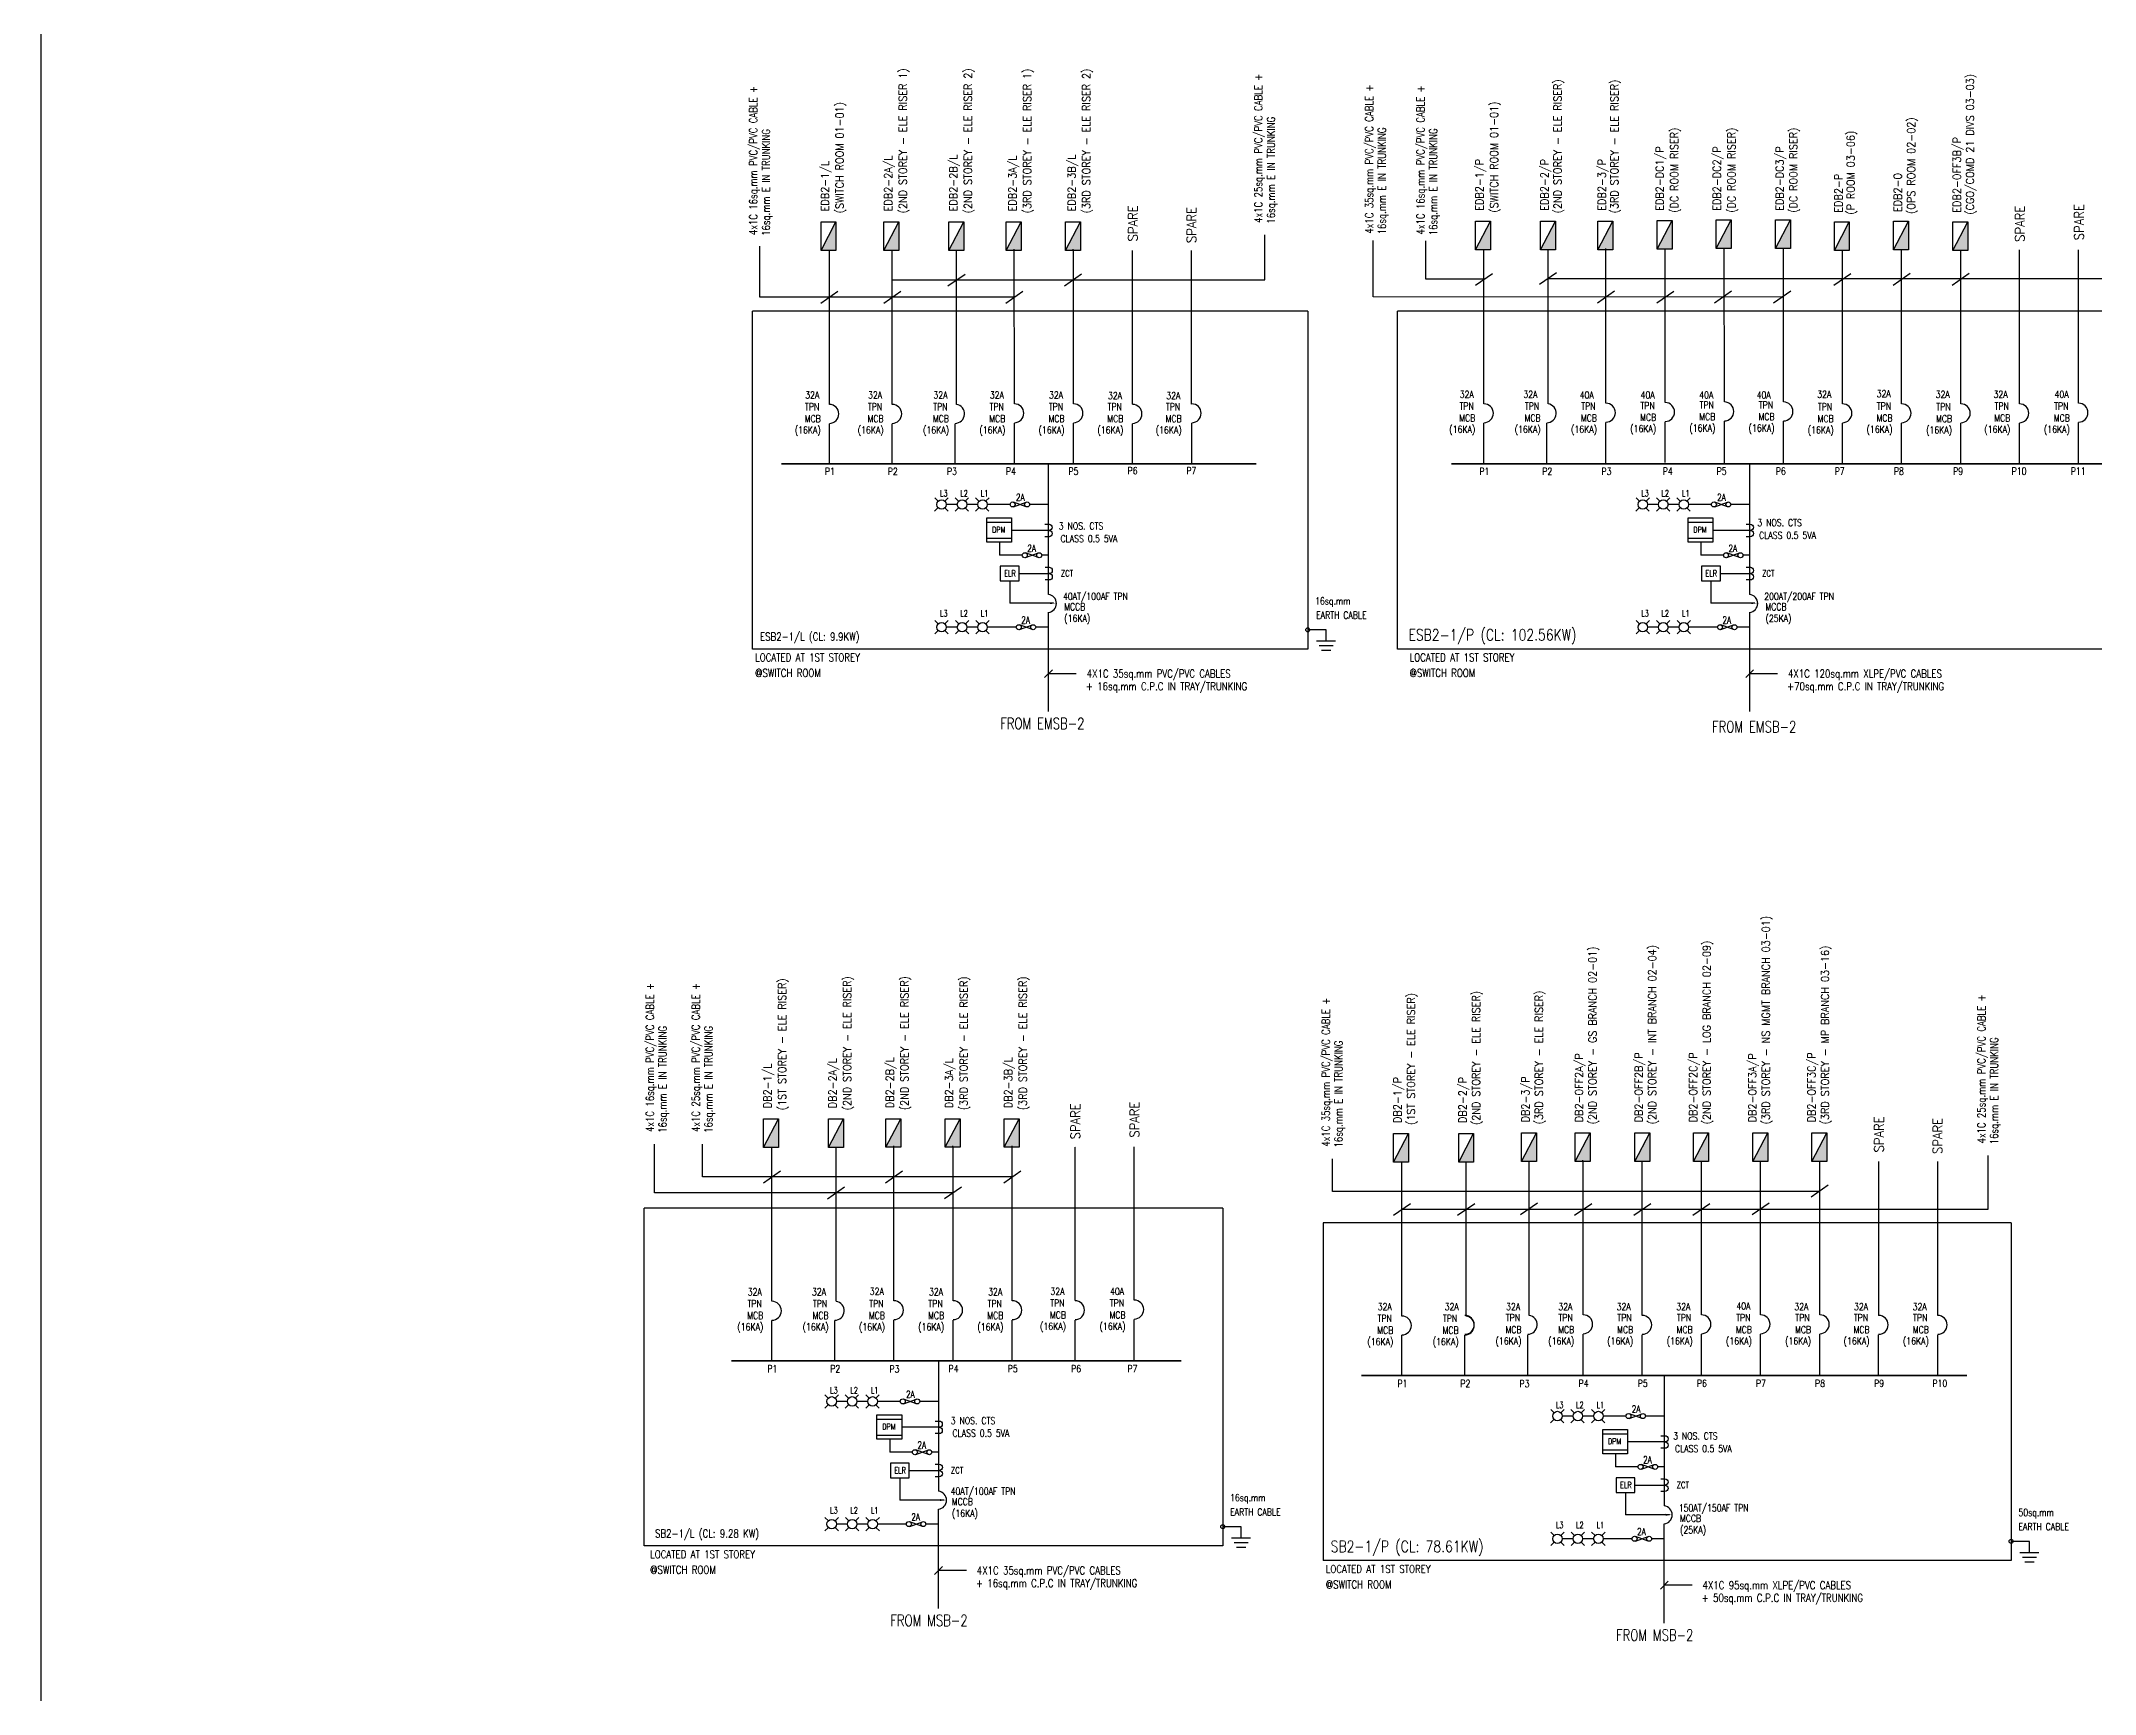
# Model space of a CAD drawing. Header units: millimetres. Extents: x 342787 to 562436, y 253179 to 528288.
# Drawn here: x 342787 to 407946, y 344121 to 396572 of the extents above; entities that cross this region are included whole.
import ezdxf
from ezdxf.enums import TextEntityAlignment as Align

# ---------------------------------------------------------------- set-up
doc = ezdxf.new("R2010")
doc.units = ezdxf.units.MM
doc.header["$LTSCALE"] = 0.01
doc.linetypes.add('DASHED', pattern=[19.05, 12.7, -6.35])
for name, color, linetype in [('E-_ELEC----_E-', 3, 'Continuous'), ('E-_ELECSYBL_R-_N_ES9', 7, 'Continuous'), ('ME-SLD', 7, 'Continuous')]:
    doc.layers.add(name, color=color, linetype=linetype)
doc.styles.add('100', font='romans.shx', dxfattribs={"width": 0.8, "height": 250})
doc.styles.add('A2', font='SIMPLEX.shx', dxfattribs={"width": 0.95, "height": 190})
doc.styles.add('PwNote', font='Romans.shx', dxfattribs={"width": 0.75, "bigfont": 'Special.shx'})
doc.styles.add('ROMANS', font='romans', dxfattribs={"width": 0.75})
doc.linetypes.add('communication_line', pattern='A,0.25,-0.2,0.25,-0.2,0.25,-0.2,0.25,-0.2,["C",Standard,S=0.1,R=0,X=-0.1,Y=-0.05],-0.075', length=1.875)

# ---------------------------------------------------------------- blocks, each defined once
blk = doc.blocks.new('DB')
at = {"layer": 'E-_ELEC----_E-'}
blk.add_hatch(color=0, dxfattribs=at).paths.add_polyline_path([(0, 0), (400, 0), (400, 209)])
at = {"layer": 'E-_ELEC----_E-', "color": 0, "linetype": 'Continuous'}
for p, q in [((400, 209), (0, 209)), ((0, 209), (0, 0)), ((0, 0), (400, 0)), ((400, 0), (400, 209))]:
    blk.add_line(p, q, dxfattribs=at)
at = {"layer": 'E-_ELEC----_E-', "color": 0}
blk.add_line((400, 209), (0, 0), dxfattribs=at)
blk = doc.blocks.new('ELEC0333')
at = {"layer": 'E-_ELECSYBL_R-_N_ES9'}
blk.add_lwpolyline([(-1.3, 2), (0, 2, -1), (0, 0, -1), (0, -2), (-1.3, -2)], format="xyb", dxfattribs=at)
blk = doc.blocks.new('ELEC0302')
at = {"color": 0}
blk.add_arc((20, 0), 300, 275.73917, 84.26083, dxfattribs=at)

msp = doc.modelspace()

# ---------------------------------------------------------------- linework, layer by layer
at = {"color": 7}
for p, q in [((367796, 385041), (367796, 389926)), ((369791, 385041), (369791, 389926)), ((371829, 385041), (371829, 389926)), ((373655, 389959, 11626), (373655, 389973, 11626)), ((375533, 389959, 11626), (375533, 389973, 11626)), ((388561, 385061), (388561, 389946)), ((390599, 385061), (390599, 389946)), ((392425, 389978, 11626), (392425, 389992, 11626)), ((373664, 383155), (373664, 384449)), ((375541, 383155), (375541, 384449)), ((379292, 383155), (379292, 384449)), ((388561, 383155), (388561, 384449)), ((390556, 383155), (390556, 384449)), ((392433, 383174), (392433, 384468)), ((394311, 383194), (394311, 384488)), ((396189, 383155), (396189, 384507)), ((398067, 383155), (398067, 384507)), ((399935, 383155), (399935, 384449)), ((401813, 383155), (401813, 384449)), ((403691, 383155), (403691, 384449)), ((405548, 383155), (405548, 384449)), ((407426, 383174), (407426, 384468)), ((367796, 383135), (367796, 384429)), ((369791, 383135), (369791, 384429)), ((371786, 383135), (371786, 384429)), ((377414, 383135), (377414, 384429)), ((374742, 383155), (374742, 379013, 0)), ((396989, 383155), (396989, 379013, 0)), ((371249, 381972, 0), (371143, 382079, 0)), ((371461, 381972, 0), (371567, 382079, 0)), ((371852, 381866, 0), (371507, 381866, 0)), ((371892, 381972, 0), (371786, 382079, 0)), ((372104, 381972, 0), (372211, 382079, 0)), ((372500, 381866, 0), (372155, 381866, 0)), ((372542, 381972, 0), (372436, 382079, 0)), ((372754, 381972, 0), (372861, 382079, 0)), ((373528, 381866, 0), (372805, 381866, 0)), ((373637, 381792, 0), (374043, 381941, 0)), ((374041, 381792, 0), (373638, 381940, 0)), ((374742, 381866, 0), (374149, 381866, 0)), ((393496, 381972, 0), (393390, 382079, 0)), ((393708, 381972, 0), (393814, 382079, 0)), ((394099, 381866, 0), (393754, 381866, 0)), ((394139, 381972, 0), (394033, 382079, 0)), ((394351, 381972, 0), (394458, 382079, 0)), ((394747, 381866, 0), (394402, 381866, 0)), ((394789, 381972, 0), (394683, 382079, 0)), ((395001, 381972, 0), (395108, 382079, 0)), ((395775, 381866, 0), (395052, 381866, 0)), ((395884, 381792, 0), (396290, 381941, 0)), ((396288, 381792, 0), (395885, 381940, 0)), ((396989, 381866, 0), (396396, 381866, 0)), ((371242, 381760, 0), (371136, 381654, 0)), ((371454, 381760, 0), (371560, 381654, 0)), ((371892, 381760, 0), (371786, 381654, 0)), ((372104, 381760, 0), (372210, 381654, 0)), ((372542, 381760, 0), (372436, 381654, 0)), ((372754, 381760, 0), (372860, 381654, 0)), ((393489, 381760, 0), (393383, 381654, 0)), ((393701, 381760, 0), (393807, 381654, 0)), ((394139, 381760, 0), (394033, 381654, 0)), ((394351, 381760, 0), (394457, 381654, 0)), ((394789, 381760, 0), (394683, 381654, 0)), ((395001, 381760, 0), (395107, 381654, 0)), ((373517, 379440, 0), (373517, 378735, 0)), ((373819, 379672, 0), (374767, 379672, 0)), ((395764, 379440, 0), (395764, 378735, 0)), ((396066, 379672, 0), (397014, 379672, 0)), ((374909, 378735, 0), (373517, 378735, 0)), ((397156, 378735, 0), (395764, 378735, 0)), ((371249, 378079, 0), (371143, 378185, 0)), ((371461, 378079, 0), (371567, 378185, 0)), ((371855, 377973, 0), (371505, 377973, 0)), ((371899, 378079, 0), (371793, 378185, 0)), ((372111, 378079, 0), (372217, 378185, 0)), ((372505, 377973, 0), (372155, 377973, 0)), ((372549, 378079, 0), (372443, 378185, 0)), ((372761, 378079, 0), (372867, 378185, 0)), ((373725, 377973, 0), (372805, 377973, 0)), ((373831, 377898, 0), (374236, 378047, 0)), ((374235, 377899, 0), (373832, 378047, 0)), ((374752, 377973, 0), (374342, 377973, 0)), ((393496, 378079, 0), (393390, 378185, 0)), ((393708, 378079, 0), (393814, 378185, 0)), ((394102, 377973, 0), (393752, 377973, 0)), ((394146, 378079, 0), (394040, 378185, 0)), ((394358, 378079, 0), (394464, 378185, 0)), ((394752, 377973, 0), (394402, 377973, 0)), ((394796, 378079, 0), (394690, 378185, 0)), ((395008, 378079, 0), (395114, 378185, 0)), ((395972, 377973, 0), (395052, 377973, 0)), ((396078, 377898, 0), (396483, 378047, 0)), ((396482, 377899, 0), (396079, 378047, 0)), ((396999, 377973, 0), (396589, 377973, 0)), ((371249, 377867, 0), (371143, 377761, 0)), ((371461, 377867, 0), (371567, 377761, 0)), ((371899, 377867, 0), (371793, 377761, 0)), ((372111, 377867, 0), (372217, 377761, 0)), ((372549, 377867, 0), (372443, 377761, 0)), ((372761, 377867, 0), (372867, 377761, 0)), ((383555, 377889), (382974, 377889)), ((383255, 377539), (383855, 377539)), ((383330, 377389), (383780, 377389)), ((383555, 377539), (383555, 377889)), ((393496, 377867, 0), (393390, 377761, 0)), ((393708, 377867, 0), (393814, 377761, 0)), ((394146, 377867, 0), (394040, 377761, 0)), ((394358, 377867, 0), (394464, 377761, 0)), ((394796, 377867, 0), (394690, 377761, 0)), ((395008, 377867, 0), (395114, 377761, 0)), ((374621, 376372, -23253), (374872, 376622, -23253)), ((383405, 377239), (383705, 377239)), ((396868, 376372, -23253), (397119, 376622, -23253)), ((375628, 376497, -11626), (374746, 376497, -11626)), ((397875, 376497, -11626), (396993, 376497, -11626)), ((365972, 356580, 46506), (365972, 361465, 46506)), ((368010, 356580, 46506), (368010, 361465, 46506)), ((369836, 361497, 58132), (369836, 361511, 58132)), ((371714, 361497, 58132), (371714, 361511, 58132)), ((373592, 361497, 58132), (373592, 361511, 58132)), ((385961, 356113), (385961, 360998)), ((387999, 356113), (387999, 360998)), ((389993, 356133), (389993, 361018)), ((391703, 361050, 11626), (391703, 361064, 11626)), ((365972, 354674, 46506), (365972, 355967, 46506)), ((367967, 354674, 46506), (367967, 355967, 46506)), ((369845, 354693, 46506), (369845, 355987, 46506)), ((371722, 354693, 46506), (371722, 355987, 46506)), ((373600, 354693, 46506), (373600, 355987, 46506)), ((375590, 354693, 46506), (375590, 355987, 46506)), ((377468, 354713, 46506), (377468, 356007, 46506)), ((385961, 354207), (385961, 355501)), ((387955, 354207), (387955, 355501)), ((389950, 354227), (389950, 355521)), ((391711, 354247), (391711, 355540)), ((393584, 354227), (393584, 355521)), ((395462, 354247), (395462, 355540)), ((397340, 354247), (397340, 355540)), ((399218, 354247), (399218, 355540)), ((401085, 354227), (401085, 355521)), ((402958, 354227), (402958, 355521)), ((371255, 354693, 46506), (371255, 350551, 46506)), ((394279, 354227), (394279, 350085, 0)), ((367755, 353299, 46506), (367649, 353193, 46506)), ((367762, 353511, 46506), (367656, 353617, 46506)), ((367967, 353299, 46506), (368073, 353193, 46506)), ((367975, 353511, 46506), (368081, 353617, 46506)), ((368366, 353405, 46506), (368021, 353405, 46506)), ((368405, 353299, 46506), (368299, 353193, 46506)), ((368406, 353511, 46506), (368300, 353617, 46506)), ((368617, 353299, 46506), (368723, 353193, 46506)), ((368618, 353511, 46506), (368724, 353617, 46506)), ((369014, 353405, 46506), (368669, 353405, 46506)), ((369055, 353299, 46506), (368949, 353193, 46506)), ((369056, 353511, 46506), (368950, 353617, 46506)), ((369267, 353299, 46506), (369373, 353193, 46506)), ((369268, 353511, 46506), (369374, 353617, 46506)), ((370041, 353405, 46506), (369319, 353405, 46506)), ((370150, 353330, 46506), (370556, 353479, 46506)), ((370555, 353331, 46506), (370152, 353479, 46506)), ((371255, 353405, 46506), (370662, 353405, 46506)), ((390779, 352832, 0), (390673, 352726, 0)), ((390786, 353045, 0), (390680, 353151, 0)), ((390991, 352832, 0), (391097, 352726, 0)), ((390999, 353045, 0), (391105, 353151, 0)), ((391390, 352939, 0), (391045, 352939, 0)), ((391429, 352832, 0), (391323, 352726, 0)), ((391430, 353045, 0), (391324, 353151, 0)), ((391641, 352832, 0), (391747, 352726, 0)), ((391642, 353045, 0), (391748, 353151, 0)), ((392038, 352939, 0), (391693, 352939, 0)), ((392079, 352832, 0), (391973, 352726, 0)), ((392080, 353045, 0), (391974, 353151, 0)), ((392291, 352832, 0), (392397, 352726, 0)), ((392292, 353045, 0), (392398, 353151, 0)), ((393065, 352939, 0), (392343, 352939, 0)), ((393174, 352864, 0), (393580, 353013, 0)), ((393579, 352865, 0), (393176, 353012, 0)), ((394279, 352939, 0), (393686, 352939, 0)), ((370332, 351210, 46506), (371280, 351210, 46506)), ((370030, 350979, 46506), (370030, 350273, 46506)), ((393356, 350744, 0), (394304, 350744, 0)), ((371422, 350273, 46506), (370030, 350273, 46506)), ((393054, 350512, 0), (393054, 349807, 0)), ((367763, 349617, 46506), (367656, 349723, 46506)), ((367763, 349405, 46506), (367656, 349299, 46506)), ((367975, 349617, 46506), (368081, 349723, 46506)), ((367975, 349405, 46506), (368081, 349299, 46506)), ((368369, 349511, 46506), (368019, 349511, 46506)), ((368413, 349617, 46506), (368306, 349723, 46506)), ((368413, 349405, 46506), (368306, 349299, 46506)), ((368625, 349617, 46506), (368731, 349723, 46506)), ((368625, 349405, 46506), (368731, 349299, 46506)), ((369019, 349511, 46506), (368669, 349511, 46506)), ((369063, 349617, 46506), (368956, 349723, 46506)), ((369063, 349405, 46506), (368956, 349299, 46506)), ((369275, 349617, 46506), (369381, 349723, 46506)), ((369275, 349405, 46506), (369381, 349299, 46506)), ((370238, 349511, 46506), (369319, 349511, 46506)), ((370344, 349437, 46506), (370750, 349586, 46506)), ((370748, 349437, 46506), (370346, 349585, 46506)), ((371266, 349511, 46506), (370856, 349511, 46506)), ((380858, 349427, 46506), (380277, 349427, 46506)), ((380858, 349077, 46506), (380858, 349427, 46506)), ((390787, 349151, 0), (390680, 349257, 0)), ((390999, 349151, 0), (391105, 349257, 0)), ((391437, 349151, 0), (391330, 349257, 0)), ((391649, 349151, 0), (391755, 349257, 0)), ((392087, 349151, 0), (391980, 349257, 0)), ((392299, 349151, 0), (392405, 349257, 0)), ((394446, 349807, 0), (393054, 349807, 0)), ((380558, 349077, 46506), (381158, 349077, 46506)), ((380633, 348927, 46506), (381083, 348927, 46506)), ((380708, 348777, 46506), (381008, 348777, 46506)), ((390787, 348939, 0), (390680, 348833, 0)), ((390999, 348939, 0), (391105, 348833, 0)), ((391393, 349045, 0), (391043, 349045, 0)), ((391437, 348939, 0), (391330, 348833, 0)), ((391649, 348939, 0), (391755, 348833, 0)), ((392043, 349045, 0), (391693, 349045, 0)), ((392087, 348939, 0), (391980, 348833, 0)), ((392299, 348939, 0), (392405, 348833, 0)), ((393262, 349045, 0), (392343, 349045, 0)), ((393368, 348970, 0), (393774, 349119, 0)), ((393772, 348971, 0), (393370, 349119, 0)), ((394290, 349045, 0), (393880, 349045, 0)), ((405869, 348961), (405288, 348961)), ((405569, 348611), (406169, 348611)), ((405869, 348611), (405869, 348961)), ((371135, 347911, 23253), (371385, 348161, 23253)), ((372142, 348036, 34879), (371260, 348036, 34879)), ((405644, 348461), (406094, 348461)), ((405719, 348311), (406019, 348311)), ((394159, 347444, -23253), (394409, 347695, -23253)), ((395166, 347570, -11626), (394284, 347570, -11626))]:
    msp.add_line(p, q, dxfattribs=at)
at = {"color": 7, "ltscale": 2500}
for p, q in [((373664, 385061), (373662, 389928)), ((375541, 385061), (375540, 389928)), ((392433, 385080), (392432, 389947)), ((394311, 385100), (394310, 389967)), ((396189, 385119), (396188, 389987)), ((398067, 385119), (398066, 389987)), ((399935, 385061), (399934, 389926)), ((401814, 385061), (401814, 389946)), ((403691, 385061), (403690, 389926)), ((369845, 356599, 46506), (369843, 361466, 46506)), ((371722, 356599, 46506), (371721, 361466, 46506)), ((373600, 356599, 46506), (373599, 361466, 46506)), ((391711, 356152), (391710, 361020)), ((393586, 356133), (393586, 361018)), ((395462, 356152), (395461, 361018)), ((397340, 356152), (397339, 361018)), ((399218, 356152), (399216, 361018))]:
    msp.add_line(p, q, dxfattribs=at)
at = {"linetype": 'DASHED', "ltscale": 10}
for p, q in [((377416, 385041), (377416, 389926)), ((379289, 385041), (379289, 389926)), ((405550, 385061), (405550, 389946)), ((407426, 385080), (407425, 389946)), ((375591, 356599, 46506), (375591, 361484, 46506)), ((377468, 356619, 46506), (377467, 361484, 46506)), ((401087, 356133), (401087, 361018)), ((402960, 356133), (402960, 361018))]:
    msp.add_line(p, q, dxfattribs=at)
for p, q in [((371558, 388804), (372100, 389180)), ((375254, 388805), (375795, 389181)), ((388290, 388824), (388832, 389199)), ((390328, 388856), (390869, 389231)), ((399666, 388826), (400207, 389201)), ((401541, 388827), (402083, 389202)), ((403419, 388827), (403960, 389202)), ((367526, 388255), (368067, 388631)), ((369522, 388255), (370063, 388631)), ((373393, 388256), (373935, 388632)), ((392162, 388265), (392703, 388641)), ((394043, 388264), (394584, 388640)), ((395876, 388265), (396418, 388641)), ((397754, 388265), (398296, 388641)), ((372793, 381301, 0), (373577, 381301, 0)), ((395040, 381301, 0), (395824, 381301, 0)), ((372793, 380795, 0), (373577, 380795, 0)), ((373197, 380671, 0), (373197, 380255, 0)), ((374766, 381044, 0), (373577, 381044, 0)), ((395040, 380795, 0), (395824, 380795, 0)), ((395444, 380671, 0), (395444, 380255, 0)), ((397013, 381044, 0), (395824, 381044, 0)), ((373916, 380255, 0), (373197, 380255, 0)), ((374022, 380180, 0), (374428, 380329, 0)), ((374426, 380181, 0), (374023, 380329, 0)), ((374742, 380255, 0), (374534, 380255, 0)), ((396163, 380255, 0), (395444, 380255, 0)), ((396269, 380180, 0), (396675, 380329, 0)), ((396673, 380181, 0), (396270, 380329, 0)), ((396989, 380255, 0), (396781, 380255, 0)), ((365701, 360343, 46506), (366243, 360718, 46506)), ((369573, 360344, 46506), (370114, 360719, 46506)), ((373329, 360344, 46506), (373870, 360719, 46506)), ((367739, 359837, 46506), (368281, 360212, 46506)), ((371451, 359838, 46506), (371992, 360213, 46506)), ((385690, 359313), (386231, 359688)), ((387728, 359313), (388269, 359688)), ((389723, 359332), (390264, 359708)), ((391440, 359313), (391981, 359688)), ((393315, 359312), (393856, 359687)), ((395190, 359313), (395731, 359688)), ((397068, 359331), (397609, 359706)), ((398946, 359899), (399487, 360274)), ((369306, 352839, 46506), (370090, 352839, 46506)), ((371279, 352582, 46506), (370090, 352582, 46506)), ((369306, 352334, 46506), (370090, 352334, 46506)), ((369710, 352209, 46506), (369710, 351793, 46506)), ((370535, 351719, 46506), (370941, 351868, 46506)), ((370940, 351719, 46506), (370537, 351867, 46506)), ((392330, 352373, 0), (393114, 352373, 0)), ((392330, 351867, 0), (393114, 351867, 0)), ((394303, 352116, 0), (393114, 352116, 0)), ((370429, 351793, 46506), (369710, 351793, 46506)), ((371255, 351793, 46506), (371047, 351793, 46506)), ((392734, 351743, 0), (392734, 351327, 0)), ((393453, 351327, 0), (392734, 351327, 0)), ((393559, 351252, 0), (393965, 351401, 0)), ((393964, 351253, 0), (393561, 351401, 0)), ((394279, 351327, 0), (394071, 351327, 0))]:
    msp.add_line(p, q)
at = {"color": 7, "ltscale": 1.5}
for p, q in [((365354, 377279), (365354, 388000)), ((382974, 388000), (365354, 388000)), ((382974, 388000), (382974, 377279)), ((385818, 377279), (385818, 388000)), ((409493, 388000), (385818, 388000)), ((382974, 377279), (365354, 377279)), ((409493, 377279), (385818, 377279)), ((361915, 348817, 46506), (361915, 359538, 46506)), ((380277, 359538, 46506), (361915, 359538, 46506)), ((380277, 359538, 46506), (380277, 348817, 46506)), ((405288, 359072), (383458, 359072)), ((383458, 359072), (383458, 348351)), ((405288, 359072), (405288, 348351)), ((380277, 348817, 46506), (361915, 348817, 46506)), ((405288, 348351), (383458, 348351))]:
    msp.add_line(p, q, dxfattribs=at)
at = {"color": 2}
msp.add_lwpolyline([(342787, 434682), (562436, 434682), (562436, 253179), (342787, 253179)], close=True, dxfattribs=at)
at = {"color": 7}
for points in [[(369791, 388992), (381614, 388992), (381614, 390423)], [(373664, 388444), (365593, 388443), (365593, 390065)], [(398066, 388450), (385053, 388453), (385053, 390246)], [(388561, 389012), (386718, 389012), (386718, 390233)], [(390599, 389042), (408896, 389042), (408896, 390218)], [(399217, 360069), (383757, 360064), (383757, 361106)], [(385961, 359500), (404556, 359500), (404556, 361208)]]:
    msp.add_lwpolyline(points, dxfattribs=at)
at = {"color": 7, "const_width": 50}
for points in [[(366274, 383155), (381343, 383155)], [(387532, 383155), (408348, 383155)], [(384672, 354227), (403887, 354227)]]:
    msp.add_lwpolyline(points, dxfattribs=at)
for points, elevation in [([(372793, 381442), (373577, 381442), (373577, 380671), (372793, 380671)], 0), ([(395040, 381442), (395824, 381442), (395824, 380671), (395040, 380671)], 0), ([(369306, 352981), (370090, 352981), (370090, 352209), (369306, 352209)], 46506), ([(392330, 352514), (393114, 352514), (393114, 351743), (392330, 351743)], 0)]:
    msp.add_lwpolyline(points, close=True, dxfattribs=dict(elevation=elevation))
at = {"color": 7}
for points, elevation in [([(373817, 379440), (373817, 379904), (373217, 379904), (373217, 379440)], 0), ([(396064, 379440), (396064, 379904), (395464, 379904), (395464, 379440)], 0), ([(370330, 350979), (370330, 351442), (369730, 351442), (369730, 350979)], 46506), ([(393354, 350512), (393354, 350976), (392754, 350976), (392754, 350512)], 0)]:
    msp.add_lwpolyline(points, close=True, dxfattribs=dict(at, elevation=elevation))
for points, elevation in [([(374746, 375295), (374746, 378445)], -11626), ([(396993, 375295), (396993, 378445)], -11626), ([(371722, 360023), (362247, 360023), (362247, 361562)], 46506), ([(373599, 360529), (363768, 360530), (363768, 361572)], 46506), ([(371260, 346833), (371260, 349983)], 34879), ([(394284, 346367), (394284, 349517)], -11626)]:
    msp.add_lwpolyline(points, dxfattribs=dict(at, elevation=elevation))
at = {"color": 7, "const_width": 50, "elevation": 46506}
msp.add_lwpolyline([(364683, 354693), (378964, 354693)], dxfattribs=at)
at = {"color": 7}
for centre, radius in [((371355, 381866, 0), 150), ((372005, 381866, 0), 150), ((372655, 381866, 0), 150), ((373610, 381866, 0), 79.2), ((374069, 381866, 0), 79.2), ((393602, 381866, 0), 150), ((394252, 381866, 0), 150), ((394902, 381866, 0), 150), ((395857, 381866, 0), 79.2), ((396316, 381866, 0), 79.2), ((371355, 377973, 0), 150), ((372005, 377973, 0), 150), ((372655, 377973, 0), 150), ((373804, 377973, 0), 79.2), ((374263, 377973, 0), 79.2), ((382974, 377889), 63.8), ((393602, 377973, 0), 150), ((394252, 377973, 0), 150), ((394902, 377973, 0), 150), ((396051, 377973, 0), 79.2), ((396510, 377973, 0), 79.2), ((367869, 353405, 46506), 150), ((368519, 353405, 46506), 150), ((369169, 353405, 46506), 150), ((370123, 353405, 46506), 79.2), ((370583, 353405, 46506), 79.2), ((390893, 352939, 0), 150), ((391543, 352939, 0), 150), ((392193, 352939, 0), 150), ((393147, 352939, 0), 79.2), ((393607, 352939, 0), 79.2), ((367869, 349511, 46506), 150), ((368519, 349511, 46506), 150), ((369169, 349511, 46506), 150), ((370317, 349511, 46506), 79.2), ((370777, 349511, 46506), 79.2), ((380277, 349427, 46506), 63.8), ((390893, 349045, 0), 150), ((391543, 349045, 0), 150), ((392193, 349045, 0), 150), ((393341, 349045, 0), 79.2), ((393801, 349045, 0), 79.2), ((405288, 348961), 63.8)]:
    msp.add_circle(centre, radius, dxfattribs=at)
for centre in [(373995, 380255, 0), (374454, 380255, 0), (396242, 380255, 0), (396701, 380255, 0), (370508, 351793, 46506), (370968, 351793, 46506), (393532, 351327, 0), (393992, 351327, 0)]:
    msp.add_circle(centre, 79.2)
for centre, radius, start, end in [((394311, 384800), 300, 270, 90), ((396189, 384819), 300, 270, 90), ((398067, 384819), 300, 270, 90), ((367796, 384741), 300, 270, 90), ((369791, 384741), 300, 270, 90), ((371784, 384743), 302, 270.31888, 81.43734), ((373664, 384761), 300, 270, 90), ((375541, 384761), 300, 270, 90), ((377414, 384741), 300, 270, 90), ((379292, 384761), 300, 270, 90), ((388561, 384761), 300, 270, 90), ((390554, 384762), 302, 270.31888, 81.43734), ((392433, 384780), 300, 270, 90), ((399935, 384761), 300, 270, 90), ((401813, 384761), 300, 270, 90), ((403691, 384761), 300, 270, 90), ((405548, 384761), 300, 270, 90), ((407426, 384780), 300, 270, 90), ((365972, 356280, 46506), 300, 270, 90), ((367965, 356281, 46506), 302, 270.31888, 81.43734), ((369845, 356299, 46506), 300, 270, 90), ((371722, 356299, 46506), 300, 270, 90), ((373600, 356299, 46506), 300, 270, 90), ((375590, 356299, 46506), 300, 270, 90), ((377468, 356319, 46506), 300, 270, 90), ((385961, 355813), 300, 270, 90), ((387955, 355833), 300, 270, 90), ((387954, 355815), 302, 270.31888, 81.43734), ((389948, 355835), 302, 270.31888, 81.43734), ((391711, 355852), 300, 270, 90), ((393584, 355833), 300, 270, 90), ((395462, 355852), 300, 270, 90), ((397340, 355852), 300, 270, 90), ((399218, 355852), 300, 270, 90), ((401085, 355833), 300, 270, 90), ((402958, 355833), 300, 270, 90)]:
    msp.add_arc(centre, radius, start, end, dxfattribs=at)
for points in [[(374796, 378766, 0), (374796, 378704, 0), (374981, 378735, 0)], [(397043, 378766, 0), (397043, 378704, 0), (397228, 378735, 0)], [(371309, 350304, 46506), (371309, 350243, 46506), (371494, 350273, 46506)], [(394333, 349838, 0), (394333, 349776, 0), (394518, 349807, 0)]]:
    msp.add_solid(points, dxfattribs=at)

# ---------------------------------------------------------------- block references
at = {"color": 7, "linetype": 'Continuous', "lineweight": 0, "xscale": -2.267999999807214, "yscale": 2.2680000000164, "zscale": -2.267999999807214, "rotation": 90}
for p in [(368005, 390833), (370000, 390833), (372065, 390833), (373882, 390835), (375760, 390835), (388770, 390853), (390835, 390853), (392652, 390855), (394530, 390874), (396408, 390894), (398286, 390894), (400154, 390833), (402035, 390853), (403910, 390833), (366181, 362372, 46506), (368246, 362372, 46506), (370063, 362374, 46506), (371941, 362374, 46506), (373819, 362374, 46506), (386170, 361905), (388235, 361905), (390229, 361925), (391930, 361927), (393822, 361925), (395689, 361925), (397566, 361925), (399444, 361925)]:
    msp.add_blockref('DB', p, dxfattribs=at)
at = {"xscale": 100, "yscale": 100, "zscale": 100}
for p in [(374766, 381044, 0), (397013, 381044, 0), (371279, 352582, 46506), (394303, 352116, 0)]:
    msp.add_blockref('ELEC0333', p, dxfattribs=at)
at = {"color": 7, "xscale": 100, "yscale": 100, "zscale": 100}
for p in [(374767, 379672, 0), (397014, 379672, 0), (371280, 351210, 46506), (394304, 350744, 0)]:
    msp.add_blockref('ELEC0333', p, dxfattribs=at)
at = {"color": 7, "linetype": 'communication_line', "xscale": 0.9525000000008744, "yscale": 0.9525000000008744, "zscale": 0.9525000000008744}
for p in [(374695, 378728, 0), (396942, 378728, 0), (371208, 350267, 46506), (394232, 349801, 0)]:
    msp.add_blockref('ELEC0302', p, dxfattribs=at)

# ---------------------------------------------------------------- texts
for s, height, rotation, style, width, p in [('(2ND STOREY - ELE RISER 1)', 250, 90, 'A2', 0.9, (370251, 391105)), ('(2ND STOREY - ELE RISER 2)', 250, 90, 'A2', 0.9, (372316, 391105)), ('(3RD STOREY - ELE RISER 1)', 250, 90, 'A2', 0.9, (374194, 391105)), ('(3RD STOREY - ELE RISER 2)', 250, 90, 'A2', 0.9, (376071, 391105)), ('4x1C 16sq.mm PVC/PVC CABLE +', 250, 90, 'PwNote', 0.8, (365506, 390413, 11626)), ('4x1C 25sq.mm PVC/PVC CABLE +', 250, 90, 'PwNote', 0.8, (381528, 390803, 11626)), ('4x1C 35sq.mm PVC/PVC CABLE +', 250, 90, 'PwNote', 0.8, (385047, 390461, 11626)), ('4x1C 16sq.mm PVC/PVC CABLE +', 250, 90, 'PwNote', 0.8, (386675, 390433, 11626)), ('(2ND STOREY - ELE RISER)', 250, 90, 'A2', 0.9, (391024, 391105)), ('(3RD STOREY - ELE RISER)', 250, 90, 'A2', 0.9, (392827, 391105)), ('(CGO/COMD 21 DIVS 03-03)', 250, 90, 'A2', 0.9, (404106, 391063)), ('(SWITCH ROOM 01-01)', 250, 90, 'A2', 0.9, (368245, 391106)), ('(SWITCH ROOM 01-01)', 250, 90, 'A2', 0.9, (389009, 391125)), ('16sq.mm E IN TRUNKING', 250, 90, 'PwNote', 0.8, (365909, 390388, 11626)), ('16sq.mm E IN TRUNKING', 250, 90, 'PwNote', 0.8, (381930, 390777, 11626)), ('16sq.mm E IN TRUNKING', 250, 90, 'PwNote', 0.8, (385449, 390435, 11626)), ('16sq.mm E IN TRUNKING', 250, 90, 'PwNote', 0.8, (387078, 390407, 11626)), ('(DC ROOM RISER)', 250, 90, 'A2', 0.9, (394725, 391123)), ('(DC ROOM RISER)', 250, 90, 'A2', 0.9, (396540, 391123)), ('(DC ROOM RISER)', 250, 90, 'A2', 0.9, (398502, 391123)), ('(P ROOM 03-06)', 250, 90, 'A2', 0.9, (400323, 391063)), ('(OPS ROOM 02-02)', 250, 90, 'A2', 0.9, (402240, 391083)), ('EDB2-2A/L', 250, 90, 'A2', 0.9, (369787, 391168)), ('EDB2-2B/L', 250, 90, 'A2', 0.9, (371852, 391168)), ('EDB2-3A/L', 250, 90, 'A2', 0.9, (373730, 391168)), ('EDB2-3B/L', 250, 90, 'A2', 0.9, (375608, 391168)), ('EDB2-DC1/P', 250, 90, 'A2', 0.9, (394262, 391186)), ('EDB2-DC2/P', 250, 90, 'A2', 0.9, (396077, 391186)), ('EDB2-DC3/P', 250, 90, 'A2', 0.9, (398068, 391186)), ('EDB2-OFF3B/P', 250, 90, 'A2', 0.9, (403691, 391126)), ('EDB2-1/L', 250, 90, 'A2', 0.9, (367781, 391168)), ('EDB2-1/P', 250, 90, 'A2', 0.9, (388545, 391188)), ('EDB2-2/P', 250, 90, 'A2', 0.9, (390610, 391188)), ('EDB2-3/P', 250, 90, 'A2', 0.9, (392428, 391189)), ('EDB2-P', 250, 90, 'A2', 0.9, (399935, 391126)), ('EDB2-O', 250, 90, 'A2', 0.9, (401816, 391145)), ('SPARE', 300, 90, 'A2', 0.9, (377573, 390213)), ('SPARE', 300, 90, 'A2', 0.9, (379433, 390161)), ('SPARE', 300, 90, 'A2', 0.9, (405717, 390201)), ('SPARE', 300, 90, 'A2', 0.9, (407592, 390252)), ('32A', 225, 360, '100', 0.8, (367029, 385229)), ('32A', 225, 360, '100', 0.8, (369024, 385229)), ('32A', 225, 360, '100', 0.8, (371097, 385229)), ('32A', 225, 360, '100', 0.8, (372885, 385229)), ('32A', 225, 360, '100', 0.8, (374763, 385229)), ('32A', 225, 360, '100', 0.8, (376634, 385210)), ('32A', 225, 360, '100', 0.8, (378484, 385210)), ('TPN', 225, 360, '100', 0.8, (387786, 384874)), ('32A', 225, 360, '100', 0.8, (387794, 385249)), ('32A', 225, 360, '100', 0.8, (389814, 385249)), ('TPN', 225, 360, '100', 0.8, (389860, 384874)), ('40A', 225, 360, '100', 0.8, (391601, 385229)), ('TPN', 225, 360, '100', 0.8, (391648, 384874)), ('TPN', 225, 360, '100', 0.8, (393526, 384893)), ('40A', 225, 360, '100', 0.8, (393532, 385229)), ('TPN', 225, 360, '100', 0.8, (395404, 384913)), ('40A', 225, 360, '100', 0.8, (395392, 385229)), ('40A', 225, 360, '100', 0.8, (397213, 385229)), ('TPN', 225, 360, '100', 0.8, (397281, 384913)), ('32A', 225, 360, '100', 0.8, (399136, 385249)), ('TPN', 225, 360, '100', 0.8, (401024, 384874)), ('32A', 225, 360, '100', 0.8, (401022, 385268)), ('32A', 225, 360, '100', 0.8, (402894, 385249)), ('32A', 225, 360, '100', 0.8, (404730, 385249)), ('TPN', 225, 360, '100', 0.8, (404760, 384874)), ('TPN', 225, 360, '100', 0.8, (406650, 384874)), ('40A', 225, 360, '100', 0.8, (406664, 385249)), ('TPN', 225, 360, '100', 0.8, (367022, 384854)), ('MCB', 225, 360, '100', 0.8, (367013, 384479)), ('TPN', 225, 360, '100', 0.8, (369016, 384854)), ('MCB', 225, 360, '100', 0.8, (369008, 384479)), ('TPN', 225, 360, '100', 0.8, (371090, 384854)), ('MCB', 225, 360, '100', 0.8, (371081, 384479)), ('TPN', 225, 360, '100', 0.8, (372878, 384854)), ('MCB', 225, 360, '100', 0.8, (372869, 384479)), ('TPN', 225, 360, '100', 0.8, (374756, 384854)), ('MCB', 225, 360, '100', 0.8, (374747, 384479)), ('TPN', 225, 360, '100', 0.8, (376623, 384854)), ('MCB', 225, 360, '100', 0.8, (376614, 384479)), ('TPN', 225, 360, '100', 0.8, (378473, 384854)), ('MCB', 225, 360, '100', 0.8, (378464, 384479)), ('MCB', 225, 360, '100', 0.8, (387778, 384499)), ('MCB', 225, 360, '100', 0.8, (389851, 384499)), ('MCB', 225, 360, '100', 0.8, (391639, 384499)), ('MCB', 225, 360, '100', 0.8, (393517, 384518)), ('(16KA)', 225, 360, '100', 0.8, (395081, 384177)), ('MCB', 225, 360, '100', 0.8, (395395, 384538)), ('(16KA)', 225, 360, '100', 0.8, (396959, 384177)), ('MCB', 225, 360, '100', 0.8, (397273, 384538)), ('TPN', 225, 360, '100', 0.8, (399158, 384854)), ('MCB', 225, 360, '100', 0.8, (399150, 384479)), ('MCB', 225, 360, '100', 0.8, (401016, 384499)), ('TPN', 225, 360, '100', 0.8, (402914, 384854)), ('MCB', 225, 360, '100', 0.8, (402906, 384479)), ('MCB', 225, 360, '100', 0.8, (404751, 384499)), ('MCB', 225, 360, '100', 0.8, (406641, 384499)), ('(16KA)', 225, 360, '100', 0.8, (366699, 384119)), ('(16KA)', 225, 360, '100', 0.8, (368694, 384119)), ('(16KA)', 225, 360, '100', 0.8, (370767, 384119)), ('(16KA)', 225, 360, '100', 0.8, (372555, 384119)), ('(16KA)', 225, 360, '100', 0.8, (374433, 384119)), ('(16KA)', 225, 360, '100', 0.8, (376300, 384119)), ('(16KA)', 225, 360, '100', 0.8, (378150, 384119)), ('(16KA)', 225, 360, '100', 0.8, (387463, 384138)), ('(16KA)', 225, 360, '100', 0.8, (389537, 384138)), ('(16KA)', 225, 360, '100', 0.8, (391325, 384138)), ('(16KA)', 225, 360, '100', 0.8, (393203, 384158)), ('(16KA)', 225, 360, '100', 0.8, (398836, 384119)), ('(16KA)', 225, 360, '100', 0.8, (400701, 384138)), ('(16KA)', 225, 360, '100', 0.8, (402591, 384119)), ('(16KA)', 225, 360, '100', 0.8, (404437, 384138)), ('(16KA)', 225, 360, '100', 0.8, (406327, 384138)), ('P1', 225, 360, '100', 0.8, (367655, 382807)), ('P2', 225, 360, '100', 0.8, (369649, 382807)), ('P3', 225, 360, '100', 0.8, (371527, 382803)), ('P4', 225, 360, '100', 0.8, (373398, 382811)), ('P5', 225, 360, '100', 0.8, (375380, 382811)), ('P6', 225, 360, '100', 0.8, (377258, 382830)), ('P7', 225, 360, '100', 0.8, (379123, 382830)), ('P1', 225, 360, '100', 0.8, (388419, 382807)), ('P2', 225, 360, '100', 0.8, (390414, 382807)), ('P3', 225, 360, '100', 0.8, (392292, 382803)), ('P4', 225, 360, '100', 0.8, (394235, 382811)), ('P5', 225, 360, '100', 0.8, (395945, 382811)), ('P6', 225, 360, '100', 0.8, (397823, 382811)), ('P7', 225, 360, '100', 0.8, (399691, 382811)), ('P8', 225, 360, '100', 0.8, (401569, 382811)), ('P9', 225, 360, '100', 0.8, (403447, 382811)), ('P10', 225, 360, '100', 0.8, (405305, 382811)), ('P11', 225, 360, '100', 0.8, (407182, 382811)), ('40AT/100AF TPN', 225, 360, '100', 0.8, (375207, 378841)), ('MCCB', 225, 360, '100', 0.8, (375244, 378507)), ('16sq.mm', 225, 360, '100', 0.8, (383205, 378695)), ('200AT/200AF TPN', 225, 360, '100', 0.8, (397454, 378841)), ('MCCB', 225, 360, '100', 0.8, (397491, 378507)), ('(16KA)', 225, 360, '100', 0.8, (375248, 378143)), ('EARTH CABLE', 225, 360, '100', 0.8, (383238, 378242)), ('(25KA)', 225, 360, '100', 0.8, (397495, 378143)), ('@SWITCH ROOM', 250, 360, 'PwNote', 0.8, (365441, 376397)), ('LOCATED AT 1ST STOREY', 250, 360, 'PwNote', 0.8, (365441, 376887)), ('4X1C 35sq.mm PVC/PVC CABLES', 250, 360, 'PwNote', 0.8, (375960, 376375, -11626)), ('@SWITCH ROOM', 250, 360, 'PwNote', 0.8, (386204, 376397)), ('LOCATED AT 1ST STOREY', 250, 360, 'PwNote', 0.8, (386204, 376887)), ('4X1C 120sq.mm XLPE/PVC CABLES', 250, 360, 'PwNote', 0.8, (398207, 376375, -11626)), ('+ 16sq.mm C.P.C IN TRAY/TRUNKING', 250, 360, 'PwNote', 0.8, (375934, 375972, -11626)), ('+70sq.mm C.P.C IN TRAY/TRUNKING', 250, 360, 'PwNote', 0.8, (398181, 375972, -11626)), ('(3RD STOREY - NS MGMT BRANCH 03-01)', 250, 90, 'A2', 0.9, (397630, 362197)), ('(2ND STOREY - GS BRANCH 02-01)', 250, 90, 'A2', 0.9, (392133, 362199)), ('(2ND STOREY - INT BRANCH 02-04)', 250, 90, 'A2', 0.9, (394025, 362197)), ('(2ND STOREY - LOG BRANCH 02-09)', 250, 90, 'A2', 0.9, (395752, 362197)), ('(3RD STOREY - MP BRANCH 03-16)', 250, 90, 'A2', 0.9, (399508, 362197)), ('(2ND STOREY - ELE RISER)', 250, 90, 'A2', 0.9, (368485, 362644, 46506)), ('(2ND STOREY - ELE RISER)', 250, 90, 'A2', 0.9, (370303, 362646, 46506)), ('(3RD STOREY - ELE RISER)', 250, 90, 'A2', 0.9, (372180, 362646, 46506)), ('(3RD STOREY - ELE RISER)', 250, 90, 'A2', 0.9, (374058, 362646, 46506)), ('4x1C 16sq.mm PVC/PVC CABLE +', 250, 90, 'PwNote', 0.8, (362227, 361952, 58132)), ('4x1C 25sq.mm PVC/PVC CABLE +', 250, 90, 'PwNote', 0.8, (363682, 361952, 58132)), ('(1ST STOREY - ELE RISER)', 250, 90, 'A2', 0.9, (366420, 362644, 46506)), ('(1ST STOREY - ELE RISER)', 250, 90, 'A2', 0.9, (386373, 362178)), ('(2ND STOREY - ELE RISER)', 250, 90, 'A2', 0.9, (388438, 362178)), ('(3RD STOREY - ELE RISER)', 250, 90, 'A2', 0.9, (390432, 362197)), ('4x1C 25sq.mm PVC/PVC CABLE +', 250, 90, 'PwNote', 0.8, (404470, 361588, 11626)), ('4x1C 35sq.mm PVC/PVC CABLE +', 250, 90, 'PwNote', 0.8, (383670, 361486, 11626)), ('16sq.mm E IN TRUNKING', 250, 90, 'PwNote', 0.8, (362630, 361926, 58132)), ('16sq.mm E IN TRUNKING', 250, 90, 'PwNote', 0.8, (364085, 361926, 58132)), ('16sq.mm E IN TRUNKING', 250, 90, 'PwNote', 0.8, (404872, 361562, 11626)), ('DB2-2A/L', 250, 90, 'A2', 0.9, (368021, 362707, 46506)), ('DB2-2B/L', 250, 90, 'A2', 0.9, (369839, 362708, 46506)), ('DB2-3A/L', 250, 90, 'A2', 0.9, (371717, 362708, 46506)), ('DB2-3B/L', 250, 90, 'A2', 0.9, (373595, 362708, 46506)), ('16sq.mm E IN TRUNKING', 250, 90, 'PwNote', 0.8, (384073, 361460, 11626)), ('DB2-OFF2A/P', 250, 90, 'A2', 0.9, (391705, 362262)), ('DB2-OFF2B/P', 250, 90, 'A2', 0.9, (393597, 362260)), ('DB2-OFF2C/P', 250, 90, 'A2', 0.9, (395324, 362260)), ('DB2-OFF3A/P', 250, 90, 'A2', 0.9, (397202, 362260)), ('DB2-OFF3C/P', 250, 90, 'A2', 0.9, (399080, 362260)), ('DB2-1/L', 250, 90, 'A2', 0.9, (365956, 362707, 46506)), ('DB2-1/P', 250, 90, 'A2', 0.9, (385945, 362240)), ('DB2-2/P', 250, 90, 'A2', 0.9, (388010, 362240)), ('DB2-3/P', 250, 90, 'A2', 0.9, (390005, 362260)), ('SPARE', 300, 90, 'A2', 0.9, (375749, 361719, 46506)), ('SPARE', 300, 90, 'A2', 0.9, (377624, 361771, 46506)), ('SPARE', 300, 90, 'A2', 0.9, (401245, 361304)), ('SPARE', 300, 90, 'A2', 0.9, (403104, 361253)), ('TPN', 225, 360, '100', 0.8, (365197, 356393, 46506)), ('32A', 225, 360, '100', 0.8, (365205, 356768, 46506)), ('32A', 225, 360, '100', 0.8, (367242, 356768, 46506)), ('TPN', 225, 360, '100', 0.8, (367271, 356393, 46506)), ('TPN', 225, 360, '100', 0.8, (369059, 356393, 46506)), ('32A', 225, 360, '100', 0.8, (369077, 356787, 46506)), ('TPN', 225, 360, '100', 0.8, (370937, 356393, 46506)), ('32A', 225, 360, '100', 0.8, (370955, 356769, 46506)), ('TPN', 225, 360, '100', 0.8, (372815, 356393, 46506)), ('32A', 225, 360, '100', 0.8, (372833, 356769, 46506)), ('TPN', 225, 360, '100', 0.8, (374801, 356412, 46506)), ('32A', 225, 360, '100', 0.8, (374809, 356787, 46506)), ('TPN', 225, 360, '100', 0.8, (376691, 356412, 46506)), ('40A', 225, 360, '100', 0.8, (376699, 356787, 46506)), ('32A', 225, 360, '100', 0.8, (385193, 356301)), ('32A', 225, 360, '100', 0.8, (387317, 356301)), ('32A', 225, 360, '100', 0.8, (389265, 356301)), ('32A', 225, 360, '100', 0.8, (390923, 356301)), ('32A', 225, 360, '100', 0.8, (392772, 356301)), ('32A', 225, 360, '100', 0.8, (394666, 356301)), ('40A', 225, 360, '100', 0.8, (396571, 356321)), ('32A', 225, 360, '100', 0.8, (398409, 356301)), ('32A', 225, 360, '100', 0.8, (400302, 356301)), ('32A', 225, 360, '100', 0.8, (402164, 356301)), ('(16KA)', 225, 360, '100', 0.8, (364875, 355657, 46506)), ('MCB', 225, 360, '100', 0.8, (365189, 356018, 46506)), ('(16KA)', 225, 360, '100', 0.8, (366948, 355657, 46506)), ('MCB', 225, 360, '100', 0.8, (367262, 356018, 46506)), ('(16KA)', 225, 360, '100', 0.8, (368736, 355657, 46506)), ('MCB', 225, 360, '100', 0.8, (369050, 356018, 46506)), ('(16KA)', 225, 360, '100', 0.8, (370614, 355657, 46506)), ('MCB', 225, 360, '100', 0.8, (370928, 356018, 46506)), ('(16KA)', 225, 360, '100', 0.8, (372492, 355657, 46506)), ('MCB', 225, 360, '100', 0.8, (372806, 356018, 46506)), ('(16KA)', 225, 360, '100', 0.8, (374478, 355676, 46506)), ('MCB', 225, 360, '100', 0.8, (374793, 356037, 46506)), ('(16KA)', 225, 360, '100', 0.8, (376368, 355676, 46506)), ('MCB', 225, 360, '100', 0.8, (376683, 356037, 46506)), ('TPN', 225, 360, '100', 0.8, (385186, 355926)), ('MCB', 225, 360, '100', 0.8, (385178, 355551)), ('TPN', 225, 360, '100', 0.8, (387260, 355926)), ('MCB', 225, 360, '100', 0.8, (387251, 355551)), ('TPN', 225, 360, '100', 0.8, (389254, 355946)), ('MCB', 225, 360, '100', 0.8, (389246, 355571)), ('TPN', 225, 360, '100', 0.8, (390925, 355946)), ('MCB', 225, 360, '100', 0.8, (390917, 355571)), ('TPN', 225, 360, '100', 0.8, (392795, 355946)), ('MCB', 225, 360, '100', 0.8, (392787, 355571)), ('TPN', 225, 360, '100', 0.8, (394685, 355946)), ('MCB', 225, 360, '100', 0.8, (394677, 355571)), ('TPN', 225, 360, '100', 0.8, (396563, 355946)), ('MCB', 225, 360, '100', 0.8, (396555, 355571)), ('TPN', 225, 360, '100', 0.8, (398441, 355946)), ('MCB', 225, 360, '100', 0.8, (398433, 355571)), ('TPN', 225, 360, '100', 0.8, (400296, 355946)), ('MCB', 225, 360, '100', 0.8, (400288, 355571)), ('TPN', 225, 360, '100', 0.8, (402176, 355946)), ('MCB', 225, 360, '100', 0.8, (402168, 355571)), ('(16KA)', 225, 360, '100', 0.8, (384863, 355191)), ('(16KA)', 225, 360, '100', 0.8, (386937, 355191)), ('(16KA)', 225, 360, '100', 0.8, (388931, 355210)), ('(16KA)', 225, 360, '100', 0.8, (390603, 355210)), ('(16KA)', 225, 360, '100', 0.8, (392473, 355210)), ('(16KA)', 225, 360, '100', 0.8, (394363, 355210)), ('(16KA)', 225, 360, '100', 0.8, (396240, 355210)), ('(16KA)', 225, 360, '100', 0.8, (398118, 355210)), ('(16KA)', 225, 360, '100', 0.8, (399973, 355210)), ('(16KA)', 225, 360, '100', 0.8, (401853, 355210)), ('P1', 225, 360, '100', 0.8, (365830, 354326, 46506)), ('P2', 225, 360, '100', 0.8, (367825, 354326, 46506)), ('P3', 225, 360, '100', 0.8, (369703, 354322, 46506)), ('P4', 225, 360, '100', 0.8, (371576, 354330, 46506)), ('P5', 225, 360, '100', 0.8, (373454, 354330, 46506)), ('P6', 225, 360, '100', 0.8, (375465, 354330, 46506)), ('P7', 225, 360, '100', 0.8, (377254, 354330, 46506)), ('P1', 225, 360, '100', 0.8, (385819, 353859)), ('P2', 225, 360, '100', 0.8, (387814, 353859)), ('P3', 225, 360, '100', 0.8, (389691, 353856)), ('P4', 225, 360, '100', 0.8, (391564, 353863)), ('P5', 225, 360, '100', 0.8, (393442, 353863)), ('P6', 225, 360, '100', 0.8, (395320, 353863)), ('P7', 225, 360, '100', 0.8, (397193, 353863)), ('P8', 225, 360, '100', 0.8, (399066, 353863)), ('P9', 225, 360, '100', 0.8, (400939, 353863)), ('P10', 225, 360, '100', 0.8, (402792, 353863)), ('40AT/100AF TPN', 225, 360, '100', 0.8, (371643, 350442)), ('MCCB', 225, 360, '100', 0.8, (371680, 350107)), ('(16KA)', 225, 360, '100', 0.8, (371684, 349743)), ('EARTH CABLE', 225, 360, '100', 0.8, (380509, 349780, 46506)), ('16sq.mm', 225, 360, '100', 0.8, (380509, 350234, 46506)), ('150AT/150AF TPN', 225, 360, '100', 0.8, (394744, 349913)), ('50sq.mm', 225, 360, '100', 0.8, (405519, 349767)), ('MCCB', 225, 360, '100', 0.8, (394781, 349579)), ('(25KA)', 225, 360, '100', 0.8, (394785, 349215)), ('EARTH CABLE', 225, 360, '100', 0.8, (405519, 349314)), ('LOCATED AT 1ST STOREY', 250, 360, 'PwNote', 0.8, (362110, 348426, 46506)), ('SB2-1/P (CL: 78.61KW)', 360, 360, 'PwNote', 0.8, (383700, 348621)), ('@SWITCH ROOM', 250, 360, 'PwNote', 0.8, (362110, 347935, 46506)), ('4X1C 35sq.mm PVC/PVC CABLES', 250, 360, 'PwNote', 0.8, (372473, 347914, 34879)), ('LOCATED AT 1ST STOREY', 250, 360, 'PwNote', 0.8, (383545, 347960)), ('+ 16sq.mm C.P.C IN TRAY/TRUNKING', 250, 360, 'PwNote', 0.8, (372447, 347511, 34879)), ('@SWITCH ROOM', 250, 360, 'PwNote', 0.8, (383545, 347469)), ('+ 50sq.mm C.P.C IN TRAY/TRUNKING', 250, 360, 'PwNote', 0.8, (395471, 347045, -11626)), ('4X1C 95sq.mm XLPE/PVC CABLES', 250, 360, 'PwNote', 0.8, (395497, 347447, -11626))]:
    msp.add_text(s, height=height, rotation=rotation, dxfattribs=dict(style=style, width=width)).set_placement(p)
for s, height, style, width, p in [('L3', 200, 'ROMANS', 0.75, (371307, 382122, 0)), ('L2', 200, 'ROMANS', 0.75, (371949, 382122, 0)), ('L1', 200, 'ROMANS', 0.75, (372599, 382122, 0)), ('L3', 200, 'ROMANS', 0.75, (393554, 382122, 0)), ('L2', 200, 'ROMANS', 0.75, (394196, 382122, 0)), ('L1', 200, 'ROMANS', 0.75, (394846, 382122, 0)), ('DPM', 186.6, '100', 0.8, (372959, 380973, 0)), ('DPM', 186.6, '100', 0.8, (395206, 380973, 0)), ('L3', 200, 'ROMANS', 0.75, (371307, 378308, 0)), ('L2', 200, 'ROMANS', 0.75, (371949, 378308, 0)), ('L1', 200, 'ROMANS', 0.75, (372599, 378308, 0)), ('ESB2-1/P (CL: 102.56KW)', 360, 'PwNote', 0.8, (386168, 377549)), ('L3', 200, 'ROMANS', 0.75, (393554, 378308, 0)), ('L2', 200, 'ROMANS', 0.75, (394196, 378308, 0)), ('L1', 200, 'ROMANS', 0.75, (394846, 378308, 0)), ('ESB2-1/L (CL: 9.9KW)', 250, 'PwNote', 0.8, (365596, 377549)), ('FROM EMSB-2', 360, 'PwNote', 0.75, (373216, 374736, -11626)), ('FROM EMSB-2', 360, 'PwNote', 0.75, (395800, 374632, -11626)), ('L3', 200, 'ROMANS', 0.75, (367821, 353660, 46506)), ('L2', 200, 'ROMANS', 0.75, (368463, 353660, 46506)), ('L1', 200, 'ROMANS', 0.75, (369113, 353660, 46506)), ('L3', 200, 'ROMANS', 0.75, (390845, 353194, 0)), ('L2', 200, 'ROMANS', 0.75, (391487, 353194, 0)), ('L1', 200, 'ROMANS', 0.75, (392137, 353194, 0)), ('DPM', 186.6, '100', 0.8, (369472, 352511, 46506)), ('DPM', 186.6, '100', 0.8, (392496, 352045, 0)), ('L3', 200, 'ROMANS', 0.75, (367821, 349847, 46506)), ('L2', 200, 'ROMANS', 0.75, (368463, 349847, 46506)), ('L1', 200, 'ROMANS', 0.75, (369113, 349847, 46506)), ('SB2-1/L (CL: 9.28 KW)', 250, 'PwNote', 0.8, (362265, 349087, 46506)), ('L3', 200, 'ROMANS', 0.75, (390845, 349380, 0)), ('L2', 200, 'ROMANS', 0.75, (391487, 349380, 0)), ('L1', 200, 'ROMANS', 0.75, (392137, 349380, 0)), ('FROM MSB-2', 360, 'PwNote', 0.75, (369729, 346275, 34879)), ('FROM MSB-2', 360, 'PwNote', 0.75, (392753, 345809, -11626))]:
    msp.add_text(s, height=height, dxfattribs=dict(style=style, width=width)).set_placement(p)
at = {"style": 'ROMANS', "width": 0.75}
for s, height, p in [('2A', 225, (373852, 381977, 0)), ('2A', 225, (396099, 381977, 0)), ('2A', 225, (374212, 380366, 0)), ('2A', 225, (396459, 380366, 0)), ('ELR', 200, (373526, 379577, 0)), ('ELR', 200, (395773, 379577, 0)), ('2A', 225, (374021, 378084, 0)), ('2A', 225, (396268, 378084, 0)), ('2A', 225, (370365, 353516, 46506)), ('2A', 225, (393389, 353049, 0)), ('2A', 225, (370726, 351904, 46506)), ('ELR', 200, (370040, 351115, 46506)), ('2A', 225, (393750, 351438, 0)), ('ELR', 200, (393064, 350649, 0)), ('2A', 225, (370534, 349622, 46506)), ('2A', 225, (393558, 349156, 0))]:
    msp.add_text(s, height=height, dxfattribs=at).set_placement(p, align=Align.CENTER)
at = {"style": 'ROMANS', "width": 0.8}
for p in [(375335, 379682, 0), (397582, 379682, 0), (371848, 351220, 46506), (394872, 350754, 0)]:
    msp.add_text('ZCT', height=200, dxfattribs=at).set_placement(p, align=Align.MIDDLE)
at = {"layer": 'ME-SLD', "color": 7, "style": 'ROMANS', "width": 0.8}
for s, p in [('3 NOS. CTS', (375073, 381182)), ('3 NOS. CTS', (397236, 381289)), ('CLASS 0.5 5VA', (375130, 380784)), ('CLASS 0.5 5VA', (397293, 380891)), ('3 NOS. CTS', (371646, 352794)), ('CLASS 0.5 5VA', (371703, 352396)), ('3 NOS. CTS', (394565, 352304)), ('CLASS 0.5 5VA', (394622, 351906))]:
    msp.add_text(s, height=225, dxfattribs=at).set_placement(p, align=Align.MIDDLE_LEFT)

doc.saveas('drawing.dxf')
